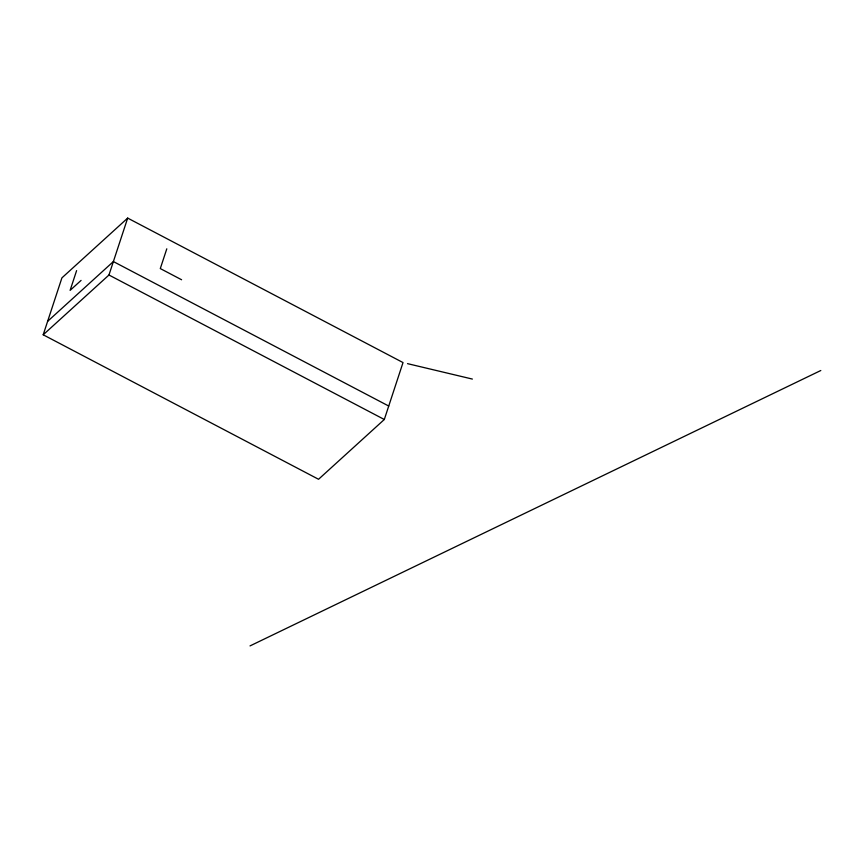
<?xml version="1.0" encoding="UTF-8"?>
<svg xmlns="http://www.w3.org/2000/svg" width="864" height="864" viewBox="0 0 864 864"><rect width="100%" height="100%" fill="white"/><g stroke="black" fill="none" stroke-linecap="round" stroke-linejoin="round"><path stroke-width="1.3" d="M43.2 334.789L61.916 277.873L127.678 218.095L403.024 362.567L384.307 419.494L318.546 479.272L43.2 334.789L108.961 275.011L127.678 218.095M76.604 270.616L70.114 290.369L81.076 280.411M166.795 248.821L160.294 268.574L181.591 279.752M47.617 321.343L113.378 261.565L388.724 406.037M250.031 645.905L820.8 370.516M407.538 363.647L472.381 379.069M108.961 275.011L384.307 419.494"/></g></svg>
